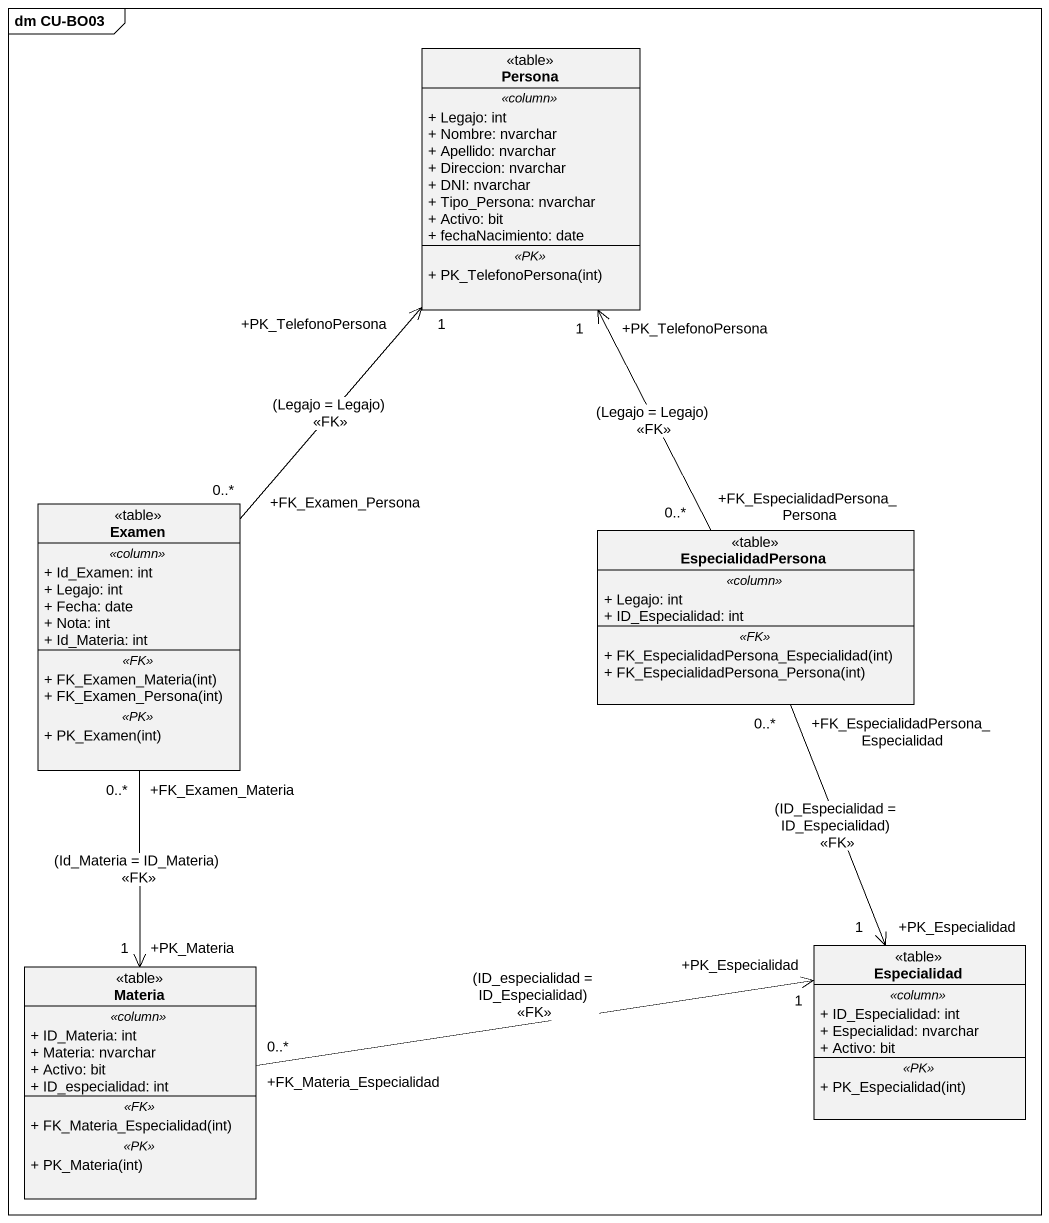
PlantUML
@startuml
mainframe dm CU-BO03
hide circle
hide empty members
skinparam classAttributeIconSize 0
class Persona <<table>> {
  .. <<column>> ..
  + Legajo: int
  + Nombre: nvarchar
  + Apellido: nvarchar
  + Direccion: nvarchar
  + DNI: nvarchar
  + Tipo_Persona: nvarchar
  + Activo: bit
  + fechaNacimiento: date
  .. <<PK>> ..
  + PK_TelefonoPersona(int)
}
class Examen <<table>> {
  .. <<column>> ..
  + Id_Examen: int
  + Legajo: int
  + Fecha: date
  + Nota: int
  + Id_Materia: int
  .. <<FK>> ..
  + FK_Examen_Materia(int)
  + FK_Examen_Persona(int)
  .. <<PK>> ..
  + PK_Examen(int)
}
class EspecialidadPersona <<table>> {
  .. <<column>> ..
  + Legajo: int
  + ID_Especialidad: int
  .. <<FK>> ..
  + FK_EspecialidadPersona_Especialidad(int)
  + FK_EspecialidadPersona_Persona(int)
}
class Materia <<table>> {
  .. <<column>> ..
  + ID_Materia: int
  + Materia: nvarchar
  + Activo: bit
  + ID_especialidad: int
  .. <<FK>> ..
  + FK_Materia_Especialidad(int)
  .. <<PK>> ..
  + PK_Materia(int)
}
class Especialidad <<table>> {
  .. <<column>> ..
  + ID_Especialidad: int
  + Especialidad: nvarchar
  + Activo: bit
  .. <<PK>> ..
  + PK_Especialidad(int)
}
Examen "+FK_Examen_Persona\n0..*" -up-> "+PK_TelefonoPersona\n1" Persona : (Legajo = Legajo)\n<<FK>>
Examen "+FK_Examen_Materia\n0..*" --> "+PK_Materia\n1" Materia : (Id_Materia = ID_Materia)\n<<FK>>
EspecialidadPersona "+FK_EspecialidadPersona_Persona\n0..*" -up-> "+PK_TelefonoPersona\n1" Persona : (Legajo = Legajo)\n<<FK>>
EspecialidadPersona "+FK_EspecialidadPersona_Especialidad\n0..*" --> "+PK_Especialidad\n1" Especialidad : (ID_Especialidad = ID_Especialidad)\n<<FK>>
Materia "+FK_Materia_Especialidad\n0..*" -right-> "+PK_Especialidad\n1" Especialidad : (ID_especialidad = ID_Especialidad)\n<<FK>>
@enduml
